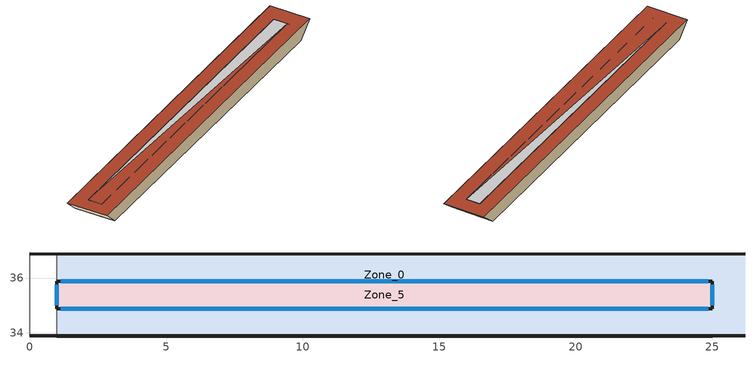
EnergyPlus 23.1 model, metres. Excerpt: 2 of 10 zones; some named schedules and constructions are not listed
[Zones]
Zone_0
 floor to Zone_1 (Interior Partition (Mass)_FLIPPED): 25,33.87,35.54 25,36.88,35.51 26.2,36.89,36.51 26.2,33.88,36.54
 floor to Zone_4 (Interior Partition (Mass)_FLIPPED): 25,34.37,35.54 1,34.37,35.54 1,36.88,35.51 25,36.88,35.51
 floor to Zone_9 (Interior Partition (Mass)_FLIPPED): 25,34.37 25,33.87 1,33.87 1,34.37 z35.54
 wall outside (300mmInsulation 200mmConcrete): 0,33.88,36.54 1,33.87,35.54 25,33.87,35.54 26.2,33.88,36.54; 26.2,36.89,36.51 25,36.88,35.51 1,36.88,35.51 0,36.89,36.51
 wall to Zone_3 (200mmConcrete): 1,36.88,35.51 1,33.87,35.54 0,33.88,36.54 0,36.89,36.51
 ceiling to Zone_5 (Interior Partition (Mass)): 1,34.88,36.53 25,34.88,36.53 25,35.88,36.52 1,35.88,36.52
 roof outside (UVal_0.4_Mass): 0,33.88,36.54 25,33.88,36.54 25,35.88,36.52 1,35.88,36.52 25,34.88,36.53 25,33.88,36.54 26.2,33.88,36.54 26.2,36.89,36.51 0,36.89,36.51
Zone_5
 floor outside (90.1-2019 Nonresidential CZ 0 Exterior Floor (Mass)): 1,34.88,36.03 1,35.88,36.02 25,35.88,36.02 25,34.88,36.03
 wall outside (300mmInsulation 200mmConcrete): 25,35.88 1,35.88 z36.02:36.52; 1,34.88 25,34.88 z36.03:36.53; 1,35.88,36.02 1,34.88,36.03 1,34.88,36.53 1,35.88,36.52; 25,34.88,36.03 25,35.88,36.02 25,35.88,36.52 25,34.88,36.53
 window (90.1-2019 Nonresidential CZ 0 Glazing (Operable)): 24.85,35.88 1.15,35.88 z36.17:36.37; 1.15,34.88 24.85,34.88 z36.18:36.38; 1,35.76,36.14 1,35,36.15 1,35,36.41 1,35.76,36.4; 25,35,36.15 25,35.76,36.14 25,35.76,36.4 25,35,36.41
[Schedule:Week:Daily]
NatVentAvail_Zone_8_22: 236ba8d7-de8c-40f3-9cfe-53890e29b154, 65b96427-71b5-4470-b909-40fb6663c698, d4908e0e-0a3d-4d04-b014-d57e547e5f65, ef295e8f-0a48-4638-b966-d85469d5a540, d6fc555a-c4fa-4cd4-8ebb-da3ea019d749, db6bd144-f0b1-430b-9930-fc90391aa766, 70ec4768-6183-4381-810d-2385883a66fe, 236ba8d7-de8c-40f3-9cfe-53890e29b154, 236ba8d7-de8c-40f3-9cfe-53890e29b154, 236ba8d7-de8c-40f3-9cfe-53890e29b154, 236ba8d7-de8c-40f3-9cfe-53890e29b154, 236ba8d7-de8c-40f3-9cfe-53890e29b154
NatVentAvail_Zone_8_23: d33e08ff-aa1f-4edc-a4c7-90c5ddb49c15, 2d23c839-5cfe-428c-afbf-00a2782196c2, 16b5d06a-e49b-4864-a2d9-bcc930e682f6, 1f343dc4-7e18-4b2e-a862-0c4910e19e49, e0a03fea-e461-49e5-b9f9-7c830c094f9f, 965ba626-711f-4fd6-9934-d0888d8206f5, 1646bbce-4935-45e3-97a1-645b00b23fe8, d33e08ff-aa1f-4edc-a4c7-90c5ddb49c15, d33e08ff-aa1f-4edc-a4c7-90c5ddb49c15, d33e08ff-aa1f-4edc-a4c7-90c5ddb49c15, d33e08ff-aa1f-4edc-a4c7-90c5ddb49c15, d33e08ff-aa1f-4edc-a4c7-90c5ddb49c15
NatVentAvail_Zone_8_24: 08cd4fb5-40fd-490c-ac3a-27ce0a48b764, 497e4a9f-b7ad-4c45-9724-981f8c2e124f, 08ddcf9e-8682-4b48-b516-8486664adb73, 4b4d434c-d6fe-4cec-bf9d-cab0e5bb7e0d, 223c9c8f-a4c3-462e-9066-2d8e822e6f13, 998fbbef-35af-4fce-a20f-b05722acc676, 11892d04-261d-41a0-9942-7f058dc8e292, 08cd4fb5-40fd-490c-ac3a-27ce0a48b764, 08cd4fb5-40fd-490c-ac3a-27ce0a48b764, 08cd4fb5-40fd-490c-ac3a-27ce0a48b764, 08cd4fb5-40fd-490c-ac3a-27ce0a48b764, 08cd4fb5-40fd-490c-ac3a-27ce0a48b764
NatVentAvail_Zone_8_25: 4b1451e1-f1f9-42b3-8332-25fa3c085758, 94f74a37-1635-414a-8cc7-34d3664319b5, 8674fd5b-b801-4faa-bce4-9e0a39de3dc9, 3dbdb979-62a1-4936-a494-1080fecfbe1a, 429eb1ad-ea4b-48d3-a67a-d097b666a783, 31134947-c774-48a7-ab83-307db31bb9ea, 836563a4-fd3a-4797-91e9-57b0903f02dc, 4b1451e1-f1f9-42b3-8332-25fa3c085758, 4b1451e1-f1f9-42b3-8332-25fa3c085758, 4b1451e1-f1f9-42b3-8332-25fa3c085758, 4b1451e1-f1f9-42b3-8332-25fa3c085758, 4b1451e1-f1f9-42b3-8332-25fa3c085758
NatVentAvail_Zone_8_26: 04aca33a-50e9-40af-99a5-af7fee4df482, 81e822aa-692d-4da1-97c5-9421ffcb612b, be6dac24-f613-4947-a7f6-58f768485f45, 98bdceed-f24d-476d-8faa-3c5af8a1aa06, c083b71f-190b-4191-b94b-83c5b7998dee, 8dfff481-e4fe-4f13-aa9a-e19b9c47d7ca, a354b542-23ba-41a6-adfd-8a6e0741167c, 04aca33a-50e9-40af-99a5-af7fee4df482, 04aca33a-50e9-40af-99a5-af7fee4df482, 04aca33a-50e9-40af-99a5-af7fee4df482, 04aca33a-50e9-40af-99a5-af7fee4df482, 04aca33a-50e9-40af-99a5-af7fee4df482
NatVentAvail_Zone_8_27: 348e568d-f89d-4a50-9ef4-e7fd1c1e07c7, d9f0e83d-6f1a-4154-bf99-1785c5c41ebd, bc884f03-ac94-4004-828f-768931c0b38e, 67bc3040-a220-4467-b48c-ce38a30fc592, 69aeb32d-6dc3-4552-8ef8-1b367df2c990, ffa1c935-e428-4c60-b305-7016f351fdd6, 355c5d58-4132-4bff-b110-789c9f62f4c1, 348e568d-f89d-4a50-9ef4-e7fd1c1e07c7, 348e568d-f89d-4a50-9ef4-e7fd1c1e07c7, 348e568d-f89d-4a50-9ef4-e7fd1c1e07c7, 348e568d-f89d-4a50-9ef4-e7fd1c1e07c7, 348e568d-f89d-4a50-9ef4-e7fd1c1e07c7
NatVentAvail_Zone_8_28: a053149a-0eda-46ac-8e21-19f3ff6baddb, 7ef912f0-d4b8-400d-8fa4-2a640f67bd1b, a2e4dd26-3a97-408e-83c1-d8b92be03361, a445b25a-591a-4a69-89ca-862104c49fb5, 93d418ac-32f8-4c35-8a41-1faa0fca12bb, 5cf2cfee-baa5-4c92-9c8b-d9e3fc915ea1, cb779fb3-fa38-479b-8aeb-0406eaaf0801, a053149a-0eda-46ac-8e21-19f3ff6baddb, a053149a-0eda-46ac-8e21-19f3ff6baddb, a053149a-0eda-46ac-8e21-19f3ff6baddb, a053149a-0eda-46ac-8e21-19f3ff6baddb, a053149a-0eda-46ac-8e21-19f3ff6baddb
NatVentAvail_Zone_8_29: 09a9091a-4b41-4361-8eb9-abe3ba1fbfb0, d30b9237-7c06-4321-a7f5-d00fccd4ddc5, db8fdf52-dc29-4593-a1eb-b78a528af44c, 096c2fb7-4830-4b1b-ad6a-9c36d3ece77a, 93d418ac-32f8-4c35-8a41-1faa0fca12bb, 93d418ac-32f8-4c35-8a41-1faa0fca12bb, 9aa200cc-5e9f-4ee7-aeb6-b952bb55b031, 09a9091a-4b41-4361-8eb9-abe3ba1fbfb0, 09a9091a-4b41-4361-8eb9-abe3ba1fbfb0, 09a9091a-4b41-4361-8eb9-abe3ba1fbfb0, 09a9091a-4b41-4361-8eb9-abe3ba1fbfb0, 09a9091a-4b41-4361-8eb9-abe3ba1fbfb0
NatVentAvail_Zone_8_30: de4d822c-5159-41ac-86f8-e9dbf803c092, c8dda009-1788-4b89-97d7-fa8b68037593, 208ce779-6c98-4dd6-ad58-4c577de244dd, efbcfd54-499d-48cf-b45b-81fe4e0485be, f553c341-c415-4a18-b194-4530207f144b, 05105824-3aba-4dba-93a0-67d0f1c70a0b, 0958c616-1a51-44e6-8940-2359ab166673, de4d822c-5159-41ac-86f8-e9dbf803c092, de4d822c-5159-41ac-86f8-e9dbf803c092, de4d822c-5159-41ac-86f8-e9dbf803c092, de4d822c-5159-41ac-86f8-e9dbf803c092, de4d822c-5159-41ac-86f8-e9dbf803c092
NatVentAvail_Zone_8_31: d36ef92c-35d1-4d07-82a9-b2e391d12645, 5dc5adcb-c639-40e6-8c44-3f8e136baac2, db8fdf52-dc29-4593-a1eb-b78a528af44c, a64e2afb-6831-44e5-b150-15cc06bf1e94, 06bcab75-1267-44e2-aea4-e84d71a36cc7, ff73a972-7a24-4b96-afe0-723992147981, b4d9781d-0c02-467b-9ab3-d1845892b413, d36ef92c-35d1-4d07-82a9-b2e391d12645, d36ef92c-35d1-4d07-82a9-b2e391d12645, d36ef92c-35d1-4d07-82a9-b2e391d12645, d36ef92c-35d1-4d07-82a9-b2e391d12645, d36ef92c-35d1-4d07-82a9-b2e391d12645
NatVentAvail_Zone_8_32: 520e6aa1-de90-4a0e-ba19-c8cec05c4b5f, 03a39d45-458f-41be-88bc-abc243907b9c, a27f7a8a-3ec0-4c73-88b0-422670e6943c, 3a7cdaef-7334-4a6b-82d5-8d0ea235042a, ca78921c-7d88-425d-86c7-e95b589a967c, c398fb66-1dac-4776-b7b8-1c77cc024693, 0dbe2f33-18d6-41fb-9616-bb31b6ad66a8, 520e6aa1-de90-4a0e-ba19-c8cec05c4b5f, 520e6aa1-de90-4a0e-ba19-c8cec05c4b5f, 520e6aa1-de90-4a0e-ba19-c8cec05c4b5f, 520e6aa1-de90-4a0e-ba19-c8cec05c4b5f, 520e6aa1-de90-4a0e-ba19-c8cec05c4b5f
NatVentAvail_Zone_8_33: 9680c7b4-b099-4f77-8976-c3e05096c243, ebf10696-203d-4826-8264-d21e764744c1, 9009f40d-fbff-4473-b90c-037654b985d4, 5e52e856-e1d6-4a8d-9d6a-96084019be41, 34df3edd-ec4e-47eb-957d-eaec6580f30d, a7281071-3462-4b80-a4da-28ef404032ab, 0077f85b-dd4e-4e8f-b3d0-e6cb227cfdca, 9680c7b4-b099-4f77-8976-c3e05096c243, 9680c7b4-b099-4f77-8976-c3e05096c243, 9680c7b4-b099-4f77-8976-c3e05096c243, 9680c7b4-b099-4f77-8976-c3e05096c243, 9680c7b4-b099-4f77-8976-c3e05096c243
NatVentAvail_Zone_8_34: 03511076-c12e-42fa-a792-9dc592c596b9, 5fc02f02-7401-4e21-ab77-ef33d2fc69fb, c3a7118f-9858-4c1a-9065-92c86fd2ce47, 6d3d9b81-982d-488b-9577-1873106b10a7, aa0b46d0-f5b0-4362-9848-2b403ad4ab0f, 34490fa6-0847-40eb-917f-e2ce5dd8e1fd, beb47b2f-9234-4c68-accc-4d3deb3eaeb0, 03511076-c12e-42fa-a792-9dc592c596b9, 03511076-c12e-42fa-a792-9dc592c596b9, 03511076-c12e-42fa-a792-9dc592c596b9, 03511076-c12e-42fa-a792-9dc592c596b9, 03511076-c12e-42fa-a792-9dc592c596b9
NatVentAvail_Zone_8_35: b1e2649f-11b0-4226-9e2b-9353f9460363, 0c876ce5-3ba6-4b41-96c0-212369f02e0f, dbf79a22-41ca-4063-934b-f8ad55232a90, 0f7d7792-5dbf-4440-b0c4-c86c3e3a91a6, d384a63b-f277-4404-a292-1c8c3b84700d, c871860d-d1e2-4f5c-aa2e-1fda853ceb50, 260d4eec-af21-46a8-8977-9839812c2767, b1e2649f-11b0-4226-9e2b-9353f9460363, b1e2649f-11b0-4226-9e2b-9353f9460363, b1e2649f-11b0-4226-9e2b-9353f9460363, b1e2649f-11b0-4226-9e2b-9353f9460363, b1e2649f-11b0-4226-9e2b-9353f9460363
NatVentAvail_Zone_8_36: 814d01ac-80a4-47e5-9e49-6c2618914882, 02eadaab-1886-4928-a897-e1323ec586e5, edb9619c-cb12-453c-8b10-5830a83fd7b0, 18b3beb7-30a2-45eb-b7e6-440982c414ae, 86689468-101b-490a-8c40-72bbf9218bbe, dc491fa8-9a01-42a6-a841-6a37e24dd75a, 8674fd5b-b801-4faa-bce4-9e0a39de3dc9, 814d01ac-80a4-47e5-9e49-6c2618914882, 814d01ac-80a4-47e5-9e49-6c2618914882, 814d01ac-80a4-47e5-9e49-6c2618914882, 814d01ac-80a4-47e5-9e49-6c2618914882, 814d01ac-80a4-47e5-9e49-6c2618914882
NatVentAvail_Zone_8_37: 93d418ac-32f8-4c35-8a41-1faa0fca12bb, 6da6e700-d38f-4252-8a7f-9c058de16dcc, 5b6ba2b1-1bd0-4d2a-9394-9718bdf5ed71, c3c58521-17ce-4eff-aa4e-5034bbc8b291, dcedc2ef-52ac-4dbd-936e-efd7d6218522, 39a486e9-0c1e-4f8e-a508-147ffbd8c527, 58867866-5afb-4052-8ae3-b1f5d42c4f96, 93d418ac-32f8-4c35-8a41-1faa0fca12bb, 93d418ac-32f8-4c35-8a41-1faa0fca12bb, 93d418ac-32f8-4c35-8a41-1faa0fca12bb, 93d418ac-32f8-4c35-8a41-1faa0fca12bb, 93d418ac-32f8-4c35-8a41-1faa0fca12bb
NatVentAvail_Zone_8_38: 93f22379-29cb-444b-b100-23ee17131020, 74df0df5-bd9c-40cc-9b12-8f1a1aa79e49, 814d01ac-80a4-47e5-9e49-6c2618914882, 469dc9c1-186e-40b9-80c5-7d74481cde3b, 884de416-428a-4106-bf75-b43f829d4859, 76454650-72ab-467f-9668-226c8ca3e2ce, 8d7f8f3a-6d76-48e2-9a12-f78d1c828c49, 93f22379-29cb-444b-b100-23ee17131020, 93f22379-29cb-444b-b100-23ee17131020, 93f22379-29cb-444b-b100-23ee17131020, 93f22379-29cb-444b-b100-23ee17131020, 93f22379-29cb-444b-b100-23ee17131020
NatVentAvail_Zone_8_39: d2f73c59-439e-4358-b1a9-26716f77748e, 7a47a01c-53f2-4d9c-8e33-ee5be3fbc280, 8e94868c-4f56-40d2-a692-1d1b60a335cd, 18f927a8-f57a-48e1-9bab-14b91b4d09bd, dd77b5a3-f259-42dd-a9c8-47d8f5f76801, 80d73caa-4431-405f-9b08-398e05b079e3, 93d418ac-32f8-4c35-8a41-1faa0fca12bb, d2f73c59-439e-4358-b1a9-26716f77748e, d2f73c59-439e-4358-b1a9-26716f77748e, d2f73c59-439e-4358-b1a9-26716f77748e, d2f73c59-439e-4358-b1a9-26716f77748e, d2f73c59-439e-4358-b1a9-26716f77748e
NatVentAvail_Zone_8_40: 096c2fb7-4830-4b1b-ad6a-9c36d3ece77a, e0e3008d-8df5-407e-920e-c96906a8ad10, 9aac7223-6f20-467c-b4c0-b2737b0b6323, 991935f7-8a91-42af-b36a-b7d2041c7ee5, 745c0fb3-f0bd-4dfc-be8b-721d88dd9f80, 26255348-308e-41f4-a10e-040e6d33ec95, 075561a2-3e0e-47a1-bbd7-483a6c622ee8, 096c2fb7-4830-4b1b-ad6a-9c36d3ece77a, 096c2fb7-4830-4b1b-ad6a-9c36d3ece77a, 096c2fb7-4830-4b1b-ad6a-9c36d3ece77a, 096c2fb7-4830-4b1b-ad6a-9c36d3ece77a, 096c2fb7-4830-4b1b-ad6a-9c36d3ece77a
NatVentAvail_Zone_8_41: e150ee42-232f-46f3-b56e-90eed7ff0f68, 0487a91a-7450-4700-9cac-ba2fb3cab3a0, fc3200ea-b8ca-4966-a8e6-8b379f795120, 213d435a-9ac9-4b11-afd2-79d4c8bc7ca6, e73dffd8-1cff-4ca2-82c5-853d62e5aa21, fa753f0f-5e1a-4e89-b486-b302c0eaae94, 634117bb-e12c-4f05-aceb-a9bf2cf5da8d, e150ee42-232f-46f3-b56e-90eed7ff0f68, e150ee42-232f-46f3-b56e-90eed7ff0f68, e150ee42-232f-46f3-b56e-90eed7ff0f68, e150ee42-232f-46f3-b56e-90eed7ff0f68, e150ee42-232f-46f3-b56e-90eed7ff0f68
NatVentAvail_Zone_8_42: 0fdaa5f2-84f7-4418-9742-9d7625b9f4e8, a535c592-0649-40ae-bbf1-e9593900f3ce, 9e956afd-b4a0-44cb-b3bb-c2d5fd5bbcd3, 7d7e7d09-5465-4d82-a398-e036d32bdc90, 9e5bb720-4e74-424a-9305-fc3ee61ca99f, 99c2e8b9-043e-406a-80b0-1d765f4bbf8a, da63d4e9-c167-4a02-b674-55652dc8b2d1, 0fdaa5f2-84f7-4418-9742-9d7625b9f4e8, 0fdaa5f2-84f7-4418-9742-9d7625b9f4e8, 0fdaa5f2-84f7-4418-9742-9d7625b9f4e8, 0fdaa5f2-84f7-4418-9742-9d7625b9f4e8, 0fdaa5f2-84f7-4418-9742-9d7625b9f4e8
NatVentAvail_Zone_8_43: 21eb81c8-3e28-4074-87d1-92b432c97935, faae22dc-67ed-4471-ac36-4d8f21a8b9d4, 89b1c0a9-5ce3-4d5c-b59b-d3691a316295, c550ef33-6ff5-4087-8b39-1fd91eda8926, 566b3be2-7f15-48cd-ba9f-e7b1823b972e, e3e6e66a-b9a9-4202-ae26-5a23af9ed022, ebe9c620-b4ee-460f-9891-0359523f03bf, 21eb81c8-3e28-4074-87d1-92b432c97935, 21eb81c8-3e28-4074-87d1-92b432c97935, 21eb81c8-3e28-4074-87d1-92b432c97935, 21eb81c8-3e28-4074-87d1-92b432c97935, 21eb81c8-3e28-4074-87d1-92b432c97935
NatVentAvail_Zone_8_44: 81a19ae4-acea-4476-babf-4a37714f0775, e50631d5-3ed5-4f97-8641-9f221eb8b400, 8f957d09-9acc-46b1-9b99-e5da7a7f592b, 0ec85b35-8649-4a03-8dd3-14d74c0f2501, 40e2676f-4eaf-4aa6-acb0-750207f9f182, 1e51d385-f141-43df-b130-1285ac9cc7f1, 4edd780c-6f99-43e0-8eb7-aa75f130ffd7, 81a19ae4-acea-4476-babf-4a37714f0775, 81a19ae4-acea-4476-babf-4a37714f0775, 81a19ae4-acea-4476-babf-4a37714f0775, 81a19ae4-acea-4476-babf-4a37714f0775, 81a19ae4-acea-4476-babf-4a37714f0775
NatVentAvail_Zone_8_45: 2e91a4a2-59e1-4e80-ba93-5ac0191b8a99, c8dda009-1788-4b89-97d7-fa8b68037593, 4df8709f-ac90-4ef2-b4e2-19fdbb329303, dc2681d5-5028-4152-9708-e8297f6ca76b, 8e94868c-4f56-40d2-a692-1d1b60a335cd, d53f72aa-f8bf-4737-9341-c09aaef1b1f7, 2e91a4a2-59e1-4e80-ba93-5ac0191b8a99, 2e91a4a2-59e1-4e80-ba93-5ac0191b8a99, 2e91a4a2-59e1-4e80-ba93-5ac0191b8a99, 2e91a4a2-59e1-4e80-ba93-5ac0191b8a99, 2e91a4a2-59e1-4e80-ba93-5ac0191b8a99, 2e91a4a2-59e1-4e80-ba93-5ac0191b8a99
NatVentAvail_Zone_8_46: ebacf99d-e8da-48b9-b5ad-0108547cc8ae, a535c592-0649-40ae-bbf1-e9593900f3ce, 2dc06c29-24eb-48c1-869e-e6d863c0a28a, f42d8b0e-e951-409d-b9b0-892726b4e38e, 570886b1-58c4-457d-ac38-5adb74ed5e92, d2c2ba9a-a319-4670-9015-153a930bdca1, 9adbd049-f390-444f-b23b-46f7e44c8593, ebacf99d-e8da-48b9-b5ad-0108547cc8ae, ebacf99d-e8da-48b9-b5ad-0108547cc8ae, ebacf99d-e8da-48b9-b5ad-0108547cc8ae, ebacf99d-e8da-48b9-b5ad-0108547cc8ae, ebacf99d-e8da-48b9-b5ad-0108547cc8ae
NatVentAvail_Zone_8_47: cdae2161-5b4e-435d-9610-0bc3f5283f17, b5363719-6f6d-48d7-b573-11ac736d6d42, 78d901e0-85a8-4f4d-a10a-11555c8e2766, 22a743c4-0e41-4774-a5e7-ac3906755d13, e11a5201-5b1f-4b64-8400-45c0e2722b9a, b9fbeb72-4d8b-4a4b-9eb4-8460913e4708, 07539348-85d7-4f5b-9817-4b7059e7d8cc, cdae2161-5b4e-435d-9610-0bc3f5283f17, cdae2161-5b4e-435d-9610-0bc3f5283f17, cdae2161-5b4e-435d-9610-0bc3f5283f17, cdae2161-5b4e-435d-9610-0bc3f5283f17, cdae2161-5b4e-435d-9610-0bc3f5283f17
NatVentAvail_Zone_8_48: 60df5da1-c5a2-43c5-8324-24a209af819c, ef9c79cd-7710-41d4-8350-520493ae7949, 131dfe5c-8535-4a85-a371-06a3ccb5b7eb, 820c2cad-eaac-44f9-88bf-f72a1cba31ab, f69c3603-4abe-41ed-96c3-c3acd8c20174, 5351d4fc-88f2-41df-a316-a8b8a771de5f, 0112e025-e1ea-4d5d-adce-7a0a5ec210be, 60df5da1-c5a2-43c5-8324-24a209af819c, 60df5da1-c5a2-43c5-8324-24a209af819c, 60df5da1-c5a2-43c5-8324-24a209af819c, 60df5da1-c5a2-43c5-8324-24a209af819c, 60df5da1-c5a2-43c5-8324-24a209af819c
NatVentAvail_Zone_8_49: f2902ccb-928e-494b-87d4-42d975955a7b, 3fb2a2fd-0715-44ae-be5a-d72073308f60, 73650b47-b38c-4add-a545-4afb7920d4af, 3546d243-a068-4620-83cb-d3eb399b6ef2, 5438b060-fefb-4299-bd0a-d3a273e5a11f, e6e8a28b-f594-448d-967b-df88e5e68926, 135b8951-e444-4fb4-8a8a-e2273c55da1c, f2902ccb-928e-494b-87d4-42d975955a7b, f2902ccb-928e-494b-87d4-42d975955a7b, f2902ccb-928e-494b-87d4-42d975955a7b, f2902ccb-928e-494b-87d4-42d975955a7b, f2902ccb-928e-494b-87d4-42d975955a7b
NatVentAvail_Zone_8_50: 20c67ee8-a8f1-40c0-9e96-b754dae7efd4, 9aac7223-6f20-467c-b4c0-b2737b0b6323, bf61dd20-51ba-4e41-94da-0c9cba887544, bbe27da8-3e4e-48e9-a710-94d491814ce5, 8a6db6ef-82bd-4ffb-877e-10a51d9471ff, 9115f11b-9853-4038-90e6-b388561abed3, 2745753d-0713-4cf0-b3d0-f2ec7d40f549, 20c67ee8-a8f1-40c0-9e96-b754dae7efd4, 20c67ee8-a8f1-40c0-9e96-b754dae7efd4, 20c67ee8-a8f1-40c0-9e96-b754dae7efd4, 20c67ee8-a8f1-40c0-9e96-b754dae7efd4, 20c67ee8-a8f1-40c0-9e96-b754dae7efd4
NatVentAvail_Zone_8_51: 31a2f1fb-8e14-430f-9999-7686a3f7d033, 57af1384-9269-41f5-94d3-07f1b3a4d557, 1c529a8f-6d1a-4e5e-84c1-a2f29a55c5f0, 02dfba52-80e2-4029-9984-ab33e2454446, 662935f5-d3d2-4d0e-8c3b-0efdc8088ad1, da343bcd-aa65-4509-a258-3d7a75ecec30, ff73a972-7a24-4b96-afe0-723992147981, 31a2f1fb-8e14-430f-9999-7686a3f7d033, 31a2f1fb-8e14-430f-9999-7686a3f7d033, 31a2f1fb-8e14-430f-9999-7686a3f7d033, 31a2f1fb-8e14-430f-9999-7686a3f7d033, 31a2f1fb-8e14-430f-9999-7686a3f7d033
NatVentAvail_Zone_8_52: dc9e3de7-c4db-4239-a17a-aa293731998b, dc9e3de7-c4db-4239-a17a-aa293731998b, dc9e3de7-c4db-4239-a17a-aa293731998b, dc9e3de7-c4db-4239-a17a-aa293731998b, dc9e3de7-c4db-4239-a17a-aa293731998b, dc9e3de7-c4db-4239-a17a-aa293731998b, dc9e3de7-c4db-4239-a17a-aa293731998b, dc9e3de7-c4db-4239-a17a-aa293731998b, dc9e3de7-c4db-4239-a17a-aa293731998b, dc9e3de7-c4db-4239-a17a-aa293731998b, dc9e3de7-c4db-4239-a17a-aa293731998b, dc9e3de7-c4db-4239-a17a-aa293731998b
CoolAvail_Zone_9_0: 26128329-a49c-462a-9c65-336d64e03bce, ffc6a95d-d4a1-47bb-b88f-23d788c2bf29, 7ec457ae-2b84-446e-ac73-69dfd6062cb9, 346ea321-adf6-498f-ac46-00ea87e15e3c, 68d4db8a-cd9e-4515-a9a3-8d937d685b81, 6c2d310b-273f-410a-89f7-1805d80d1e96, 18a13f5e-4ed7-482c-b7a1-724b896db6e4, 26128329-a49c-462a-9c65-336d64e03bce, 26128329-a49c-462a-9c65-336d64e03bce, 26128329-a49c-462a-9c65-336d64e03bce, 26128329-a49c-462a-9c65-336d64e03bce, 26128329-a49c-462a-9c65-336d64e03bce
CoolAvail_Zone_9_1: 7164f43f-7629-494b-9241-abfe7005886f, eea84938-3f2c-4198-8930-aa0f154303ca, 1f8974ce-10b4-41a2-9884-31a29a277223, b95b9b22-7183-480b-83c9-f689512fde90, 7a8470b1-fba1-4a9f-a13f-e9dc9952319e, 0cd271bc-c703-4da0-8d19-fef8b674692d, 62c26efe-f6cd-477e-9e4c-5e679ff38d5d, 7164f43f-7629-494b-9241-abfe7005886f, 7164f43f-7629-494b-9241-abfe7005886f, 7164f43f-7629-494b-9241-abfe7005886f, 7164f43f-7629-494b-9241-abfe7005886f, 7164f43f-7629-494b-9241-abfe7005886f
CoolAvail_Zone_9_2: 6023a845-a1c0-4990-ad85-f4ca74dafc78, 67fc87cf-ce2b-41cc-9440-1e0e2276db63, 7a8470b1-fba1-4a9f-a13f-e9dc9952319e, de9248ce-a475-488b-b092-ba2fc47f884d, ffc6a95d-d4a1-47bb-b88f-23d788c2bf29, a6578f83-0fec-4798-92dd-29eae890b0c9, 4199064a-1529-4171-aca4-b9dd580a48a0, 6023a845-a1c0-4990-ad85-f4ca74dafc78, 6023a845-a1c0-4990-ad85-f4ca74dafc78, 6023a845-a1c0-4990-ad85-f4ca74dafc78, 6023a845-a1c0-4990-ad85-f4ca74dafc78, 6023a845-a1c0-4990-ad85-f4ca74dafc78
CoolAvail_Zone_9_3: 4fba21c8-22b2-41a6-a59f-d5a67b32b3be, 70ec4768-6183-4381-810d-2385883a66fe, 743a8416-6892-4693-8cab-3386d2d731b2, cc1bc7ec-186a-4053-9078-072b368fb057, 1eac853b-f9b5-4378-aa0f-5e0ead8969a1, 26128329-a49c-462a-9c65-336d64e03bce, b9559528-1d66-4457-ad8d-24ba14e98f91, 4fba21c8-22b2-41a6-a59f-d5a67b32b3be, 4fba21c8-22b2-41a6-a59f-d5a67b32b3be, 4fba21c8-22b2-41a6-a59f-d5a67b32b3be, 4fba21c8-22b2-41a6-a59f-d5a67b32b3be, 4fba21c8-22b2-41a6-a59f-d5a67b32b3be
CoolAvail_Zone_9_4: 69cf3f64-1790-47ce-9ffe-870b6eae9fa3, a2606a62-1cc4-4a4d-9957-ee04bef5b3a4, 17075a1b-6599-46ea-9f5a-90b479617e5c, ae8ab2fa-f8e5-4340-9721-e04c586f310a, b12baa50-9ce2-465b-8923-5503bc9c8547, 90c5aa04-2100-42e2-bce3-04d9d9818eda, a2606a62-1cc4-4a4d-9957-ee04bef5b3a4, 69cf3f64-1790-47ce-9ffe-870b6eae9fa3, 69cf3f64-1790-47ce-9ffe-870b6eae9fa3, 69cf3f64-1790-47ce-9ffe-870b6eae9fa3, 69cf3f64-1790-47ce-9ffe-870b6eae9fa3, 69cf3f64-1790-47ce-9ffe-870b6eae9fa3
CoolAvail_Zone_9_5: b9676c6e-9c11-4298-9a78-c99a300fc6af, a47f9877-64a6-4272-b029-2d400106ce92, f3131cd5-39ca-4246-a29d-ecc3657f6b71, 604f2ce9-409e-408d-bb1a-d8c02a4a93ba, b1de7d1b-d140-4419-81a4-46bcb6597c08, c05c8beb-8b61-4d35-8522-e71affdac5f8, 9460b2d5-9b17-4edd-84e5-bb32d14f65f1, b9676c6e-9c11-4298-9a78-c99a300fc6af, b9676c6e-9c11-4298-9a78-c99a300fc6af, b9676c6e-9c11-4298-9a78-c99a300fc6af, b9676c6e-9c11-4298-9a78-c99a300fc6af, b9676c6e-9c11-4298-9a78-c99a300fc6af
CoolAvail_Zone_9_6: 4825c346-50d4-4f60-ac18-61646baccc39, c3a7118f-9858-4c1a-9065-92c86fd2ce47, cc65cf8b-ad84-46d3-841b-9f3fed0eaa0c, 865d1c69-0b9e-4efa-9cd9-44acacb2e463, 6787fef0-3d34-4ff5-af86-dab837380132, 7c6381cc-5b55-49da-8322-ec5a5ece2b28, 1f42ac5f-69d3-40f8-b05b-59f70a2297f2, 4825c346-50d4-4f60-ac18-61646baccc39, 4825c346-50d4-4f60-ac18-61646baccc39, 4825c346-50d4-4f60-ac18-61646baccc39, 4825c346-50d4-4f60-ac18-61646baccc39, 4825c346-50d4-4f60-ac18-61646baccc39
CoolAvail_Zone_9_7: ed8f30d5-4e58-4bd8-be9f-2f7e72377be0, cda3fa70-d411-4153-910d-d1ea203522ce, d0da784f-1475-43dc-8f9b-f9596f81764a, 5a9cd386-6dde-4e57-98bc-6c021d4b4641, d45ff4bc-0f80-46f5-8910-e49af15cc98d, ff4ec9a2-cc1f-48b8-8e96-368cc7353a53, d29247bc-790b-4132-ba5a-d047e7aefb11, ed8f30d5-4e58-4bd8-be9f-2f7e72377be0, ed8f30d5-4e58-4bd8-be9f-2f7e72377be0, ed8f30d5-4e58-4bd8-be9f-2f7e72377be0, ed8f30d5-4e58-4bd8-be9f-2f7e72377be0, ed8f30d5-4e58-4bd8-be9f-2f7e72377be0
CoolAvail_Zone_9_8: f3175d0e-35d9-4439-b0aa-6b1563fa926c, aabe9b6c-e614-4a09-a937-79109e35ecdb, 89886e4c-dae1-4523-96eb-67b856de2bfb, aab2ec88-fad6-44b6-b865-30069ee1f08c, c7789eea-a7a2-4639-a7f6-11bfa0d1b582, 84d716f2-fcba-4c29-9d14-1c0ac03fc866, 0a143e83-cd71-4f17-9422-728ab1938fa5, f3175d0e-35d9-4439-b0aa-6b1563fa926c, f3175d0e-35d9-4439-b0aa-6b1563fa926c, f3175d0e-35d9-4439-b0aa-6b1563fa926c, f3175d0e-35d9-4439-b0aa-6b1563fa926c, f3175d0e-35d9-4439-b0aa-6b1563fa926c
CoolAvail_Zone_9_9: 7a0da003-bc82-4f23-ab69-61e5f7eedec5, 560757e2-053c-4463-a1ce-e2d631b9b847, 0a143e83-cd71-4f17-9422-728ab1938fa5, 4d4032d5-8fce-4c25-b939-b4acca6882aa, 5a9531e6-8b83-44fe-8bb2-b31c1ab7d0f4, 2a7afb4d-5dc2-4b14-a3b2-085157eb2d87, bd08f717-5fdb-4f75-ae98-62cf7cc61b90, 7a0da003-bc82-4f23-ab69-61e5f7eedec5, 7a0da003-bc82-4f23-ab69-61e5f7eedec5, 7a0da003-bc82-4f23-ab69-61e5f7eedec5, 7a0da003-bc82-4f23-ab69-61e5f7eedec5, 7a0da003-bc82-4f23-ab69-61e5f7eedec5
CoolAvail_Zone_9_10: 17d694e7-a3c3-418d-9186-ff37bdbbb1d7, 0a143e83-cd71-4f17-9422-728ab1938fa5, 9fda8791-29e9-49cc-9025-0fc42e0ce243, 23db5ed2-c412-4876-b25f-0793a50ab920, fc9819a5-a7a8-470e-ab99-db347ae4e144, 761dc9e9-92e1-4a90-93cf-91c7b3f81479, 96a6c59c-fbd3-4824-80f8-1d3866c75101, 17d694e7-a3c3-418d-9186-ff37bdbbb1d7, 17d694e7-a3c3-418d-9186-ff37bdbbb1d7, 17d694e7-a3c3-418d-9186-ff37bdbbb1d7, 17d694e7-a3c3-418d-9186-ff37bdbbb1d7, 17d694e7-a3c3-418d-9186-ff37bdbbb1d7
CoolAvail_Zone_9_11: 0a143e83-cd71-4f17-9422-728ab1938fa5, 4a87fd1e-b5fe-4231-a6b1-4b67dd32aa59, d7f0d4f1-ab2f-42f6-8717-3ce23bde9407, b5c54b92-bcc4-473c-bcf1-133da9fe95cc, a9b29cc3-23d7-49fb-8f39-3d85835c3b23, d0b564ea-e383-47b1-be1e-dc4d810b31cd, bb115e9a-4528-47b1-8fc0-19a819fb9404, 0a143e83-cd71-4f17-9422-728ab1938fa5, 0a143e83-cd71-4f17-9422-728ab1938fa5, 0a143e83-cd71-4f17-9422-728ab1938fa5, 0a143e83-cd71-4f17-9422-728ab1938fa5, 0a143e83-cd71-4f17-9422-728ab1938fa5
CoolAvail_Zone_9_12: b6b0ad12-b3c1-481c-b9f1-5acc0e674619, 1739440a-2f14-4577-94f2-53e56cbe0b48, 24fb377b-7fca-4feb-954a-66d58489e97a, fd0e931d-f427-422f-b769-3dc5b1793982, f9c79e93-5e8b-42da-88a0-5c8fa0b4c526, d02671bd-c2a3-4776-a2b3-cd4210fb431e, 712e4034-84fe-481c-9840-f755857050d9, b6b0ad12-b3c1-481c-b9f1-5acc0e674619, b6b0ad12-b3c1-481c-b9f1-5acc0e674619, b6b0ad12-b3c1-481c-b9f1-5acc0e674619, b6b0ad12-b3c1-481c-b9f1-5acc0e674619, b6b0ad12-b3c1-481c-b9f1-5acc0e674619
CoolAvail_Zone_9_13: 28efdf05-0f4b-451e-8c23-20d551e88e14, 27b80191-4557-4104-8bb1-e63b0cb6580a, ce56b4e4-d86d-4331-9bb7-390510d35bc2, e4e2a8df-a270-449e-bc5b-4324a7a5022c, 8bb8680e-d5c2-40b5-b05e-99c5a2425baf, f530f5bc-f477-4397-a6c6-14ceea88d037, 8e7e5144-0e29-4ea1-8231-a33c3fc82d74, 28efdf05-0f4b-451e-8c23-20d551e88e14, 28efdf05-0f4b-451e-8c23-20d551e88e14, 28efdf05-0f4b-451e-8c23-20d551e88e14, 28efdf05-0f4b-451e-8c23-20d551e88e14, 28efdf05-0f4b-451e-8c23-20d551e88e14
CoolAvail_Zone_9_14: 3d33a212-503c-40d0-9ed0-24d3134ffe09, 70460fb7-dcc5-4d58-814f-1b1e46aead27, 5e2a3386-f270-4096-9afb-6b8a723f140a, 69fe6724-1ccc-4d02-a542-3811eccb1b57, 7ff846aa-aef5-42cb-881b-a60a1771d837, 446bb8a1-ab85-4d4a-a89b-364b6581748b, 036445e2-b225-4bc6-8bca-024f287c0ea6, 3d33a212-503c-40d0-9ed0-24d3134ffe09, 3d33a212-503c-40d0-9ed0-24d3134ffe09, 3d33a212-503c-40d0-9ed0-24d3134ffe09, 3d33a212-503c-40d0-9ed0-24d3134ffe09, 3d33a212-503c-40d0-9ed0-24d3134ffe09
CoolAvail_Zone_9_15: 26d83129-131d-4a7d-8ac0-b1060d132821, 0e35c78a-022f-40a5-8027-6e208e5ad6e3, da46bbde-d27d-4db4-b081-f6c76ac3d6ae, bf61dd20-51ba-4e41-94da-0c9cba887544, 3f2b6444-cd72-44bc-aec0-1e53521e674d, b4baf8b9-d35b-4d8c-ad21-b320ef6debc3, 6626ade1-789e-4a35-851e-c1756bb77c67, 26d83129-131d-4a7d-8ac0-b1060d132821, 26d83129-131d-4a7d-8ac0-b1060d132821, 26d83129-131d-4a7d-8ac0-b1060d132821, 26d83129-131d-4a7d-8ac0-b1060d132821, 26d83129-131d-4a7d-8ac0-b1060d132821
CoolAvail_Zone_9_16: 0955a33e-2b42-4e37-8f6e-7579b4034070, b01a01a1-7a07-42fc-a84d-51f25bf08ee4, 1762e173-b534-45a6-b960-29bbe44aace2, 65baea4b-485f-4b36-bbd7-9b80a3d2e53b, ba5c4833-961b-4877-84fa-b8c2ab6ea4b1, d209889c-2d33-4c58-a33f-b89cbf890c4d, 6f706008-9f60-4919-b369-57b30f34258f, 0955a33e-2b42-4e37-8f6e-7579b4034070, 0955a33e-2b42-4e37-8f6e-7579b4034070, 0955a33e-2b42-4e37-8f6e-7579b4034070, 0955a33e-2b42-4e37-8f6e-7579b4034070, 0955a33e-2b42-4e37-8f6e-7579b4034070
CoolAvail_Zone_9_17: 31deaa9e-b116-4580-8a71-811229ae0aaa, abfe7c1c-b156-4108-a5ee-e9c6d44be93c, 01758040-7c91-4301-9df9-204fde4e73fb, 59f00bd5-7e8f-453e-98e2-b669a7e37de7, 15202f56-a887-42bf-9e9f-5be8b6005a0d, 81a05240-546d-4c94-8ed6-bb396fd965ed, b35077cb-8a57-4378-b1ca-af1ceea6528f, 31deaa9e-b116-4580-8a71-811229ae0aaa, 31deaa9e-b116-4580-8a71-811229ae0aaa, 31deaa9e-b116-4580-8a71-811229ae0aaa, 31deaa9e-b116-4580-8a71-811229ae0aaa, 31deaa9e-b116-4580-8a71-811229ae0aaa
CoolAvail_Zone_9_18: 5c5a4e26-71e4-42e3-8a73-b0b0c5056f89, 0151d82a-0480-40df-81c4-e70aaeed28f2, 5cf7e0b3-6d71-4a3a-90c1-46dae67eac35, 5c5a4e26-71e4-42e3-8a73-b0b0c5056f89, e1e0a4a8-b3b8-4ce8-b014-475056c52d8b, 867dd1cd-1711-4138-8bf3-20f96c500f98, df172223-f764-49c2-9171-b10852bc4956, 5c5a4e26-71e4-42e3-8a73-b0b0c5056f89, 5c5a4e26-71e4-42e3-8a73-b0b0c5056f89, 5c5a4e26-71e4-42e3-8a73-b0b0c5056f89, 5c5a4e26-71e4-42e3-8a73-b0b0c5056f89, 5c5a4e26-71e4-42e3-8a73-b0b0c5056f89
CoolAvail_Zone_9_19: 37ef8897-8bc5-408e-b2b4-b8d7d30b22dc, 866ff3b9-be31-4651-8289-1c5911b79d86, ee189984-607a-4dd1-ae73-8fcb10790cc0, 34d8368c-40ba-4988-b3fc-4b490afa0ebe, a6d3308d-77ee-458e-9821-a5734c643cbb, a626b689-1697-4f16-a2e5-8d6255b86500, 2eb27994-ff50-4560-928d-655cb1ceed32, 37ef8897-8bc5-408e-b2b4-b8d7d30b22dc, 37ef8897-8bc5-408e-b2b4-b8d7d30b22dc, 37ef8897-8bc5-408e-b2b4-b8d7d30b22dc, 37ef8897-8bc5-408e-b2b4-b8d7d30b22dc, 37ef8897-8bc5-408e-b2b4-b8d7d30b22dc
CoolAvail_Zone_9_20: 80368e80-d8cc-4b57-a2c1-f7b5cdc30fcd, 9e4573f8-e1a7-4b68-90b6-66205e68623d, 37ef8897-8bc5-408e-b2b4-b8d7d30b22dc, 39ed11b3-ef2d-44c3-9c2a-c586066af89d, 150b0c3b-f5e9-4222-be3d-d8cc0feeb11e, 0f07a0f2-23d3-4edc-8d40-3618e3be2d40, a629ef8c-2b37-435e-94ac-01df1ea7d2eb, 80368e80-d8cc-4b57-a2c1-f7b5cdc30fcd, 80368e80-d8cc-4b57-a2c1-f7b5cdc30fcd, 80368e80-d8cc-4b57-a2c1-f7b5cdc30fcd, 80368e80-d8cc-4b57-a2c1-f7b5cdc30fcd, 80368e80-d8cc-4b57-a2c1-f7b5cdc30fcd
CoolAvail_Zone_9_21: 45ab39a9-4205-4296-844c-e2cf7418a2d5, a47f9877-64a6-4272-b029-2d400106ce92, 57772238-412a-466c-9758-968421dfcb29, faae22dc-67ed-4471-ac36-4d8f21a8b9d4, 42ed1921-6056-48dc-86a2-962c248314d9, 0198b9c3-e725-4b88-a6d2-d6b10227dd52, a4c6dd20-9bc0-49d4-87b0-635ae5130ca8, 45ab39a9-4205-4296-844c-e2cf7418a2d5, 45ab39a9-4205-4296-844c-e2cf7418a2d5, 45ab39a9-4205-4296-844c-e2cf7418a2d5, 45ab39a9-4205-4296-844c-e2cf7418a2d5, 45ab39a9-4205-4296-844c-e2cf7418a2d5
CoolAvail_Zone_9_22: 570886b1-58c4-457d-ac38-5adb74ed5e92, 0c5fc461-35c2-4594-bf42-7ee29993cee0, 3381a151-3611-4f8a-ad7f-3ff51188158a, e182efa2-cca1-4f84-8820-ac13e0f118db, 5509c26c-c147-432c-a522-aa0e6fa0e644, ebacf99d-e8da-48b9-b5ad-0108547cc8ae, e23992b2-e676-4aaf-a538-d0a8f41620c4, 570886b1-58c4-457d-ac38-5adb74ed5e92, 570886b1-58c4-457d-ac38-5adb74ed5e92, 570886b1-58c4-457d-ac38-5adb74ed5e92, 570886b1-58c4-457d-ac38-5adb74ed5e92, 570886b1-58c4-457d-ac38-5adb74ed5e92
CoolAvail_Zone_9_23: 6c6c912e-38e2-490f-b220-cfdcfb22ad86, 82cdd992-5932-44f5-af20-b511eab67c35, 417d993f-43d2-4ff8-975c-b358da88f9bb, 5feb200d-eaa1-4e77-9e4f-a0e77642597a, dcc79149-b959-47e7-8848-493a315d61d0, 945fc0f3-484d-4b2b-a273-856191adf391, 05f2b50d-8e04-4550-9c13-db7624886ff0, 6c6c912e-38e2-490f-b220-cfdcfb22ad86, 6c6c912e-38e2-490f-b220-cfdcfb22ad86, 6c6c912e-38e2-490f-b220-cfdcfb22ad86, 6c6c912e-38e2-490f-b220-cfdcfb22ad86, 6c6c912e-38e2-490f-b220-cfdcfb22ad86
CoolAvail_Zone_9_24: be5c8f49-d87e-4c16-be82-4cc61e9b0dd0, 41220c13-cb08-450f-beee-d2d892435e77, 38490062-87ed-46bb-8adf-f158cdf2b034, 0cdfbd29-5919-428a-a7b5-4e2293dcdb32, 3aba190e-3d90-4987-9308-a3fcb793d781, e089dff4-6ebe-4b6a-a2f4-a18efa07b05e, 45864a94-f36e-45b5-84df-de7966b719d4, be5c8f49-d87e-4c16-be82-4cc61e9b0dd0, be5c8f49-d87e-4c16-be82-4cc61e9b0dd0, be5c8f49-d87e-4c16-be82-4cc61e9b0dd0, be5c8f49-d87e-4c16-be82-4cc61e9b0dd0, be5c8f49-d87e-4c16-be82-4cc61e9b0dd0
CoolAvail_Zone_9_25: f651d182-9ffa-448d-b3bb-1db3778a2b42, 159349e4-3b38-41f5-a5dd-d0505b8291f4, 2e91a4a2-59e1-4e80-ba93-5ac0191b8a99, 6f42a927-a76e-4a30-a991-11c41d5897f9, 0c86296e-feb0-4f37-a20a-831bbe904953, c76b5d6c-9250-4d2d-9df6-f6734dff384b, 9afddc16-a976-42a1-aec2-a38cabd5b7ab, f651d182-9ffa-448d-b3bb-1db3778a2b42, f651d182-9ffa-448d-b3bb-1db3778a2b42, f651d182-9ffa-448d-b3bb-1db3778a2b42, f651d182-9ffa-448d-b3bb-1db3778a2b42, f651d182-9ffa-448d-b3bb-1db3778a2b42
CoolAvail_Zone_9_26: 2d30eaa6-4708-41b4-9740-215df8f72218, 24c93f5d-cb47-4e21-aff8-68fd0f53a1ed, 68ba062c-caf0-48ae-a78a-ed71de20fc23, a3cdf32c-6085-4ead-a52c-e1562a15795d, f4e45d8a-f0a0-478f-a15f-18b249b74cc3, 9d953807-ff80-4617-85d4-abe27fac3636, 5e2a5ff9-d44a-4a84-b6fc-ec108ddc0fb9, 2d30eaa6-4708-41b4-9740-215df8f72218, 2d30eaa6-4708-41b4-9740-215df8f72218, 2d30eaa6-4708-41b4-9740-215df8f72218, 2d30eaa6-4708-41b4-9740-215df8f72218, 2d30eaa6-4708-41b4-9740-215df8f72218
CoolAvail_Zone_9_27: 5703f235-9901-4922-8e4b-a7fe87b1f65f, c94d1906-7a26-47d8-8a4b-06f594db9e9e, 7ff905aa-2ef4-4019-95e1-18739e4b7b9e, 33deab64-5739-4c8a-86c3-f2ffcf0da82b, 665f259e-6582-49ec-8a11-d1022598e93c, 6e5f01bd-541c-4f25-b722-4cb4b9198d04, 45ac16c2-9cdf-497c-acaa-cd679a3027f6, 5703f235-9901-4922-8e4b-a7fe87b1f65f, 5703f235-9901-4922-8e4b-a7fe87b1f65f, 5703f235-9901-4922-8e4b-a7fe87b1f65f, 5703f235-9901-4922-8e4b-a7fe87b1f65f, 5703f235-9901-4922-8e4b-a7fe87b1f65f
CoolAvail_Zone_9_28: c12e9dc4-7288-44a9-b1f1-93628059383e, 860b97a4-cdef-4a85-acf1-803019d13dfd, b348c4ee-ae31-477c-a956-b14a1f04bed9, 499b130d-fa05-43d8-a81d-46032889cd28, 59f00bd5-7e8f-453e-98e2-b669a7e37de7, 773f7ea3-f884-41e6-bf00-bde8b1b626e3, 45ab39a9-4205-4296-844c-e2cf7418a2d5, c12e9dc4-7288-44a9-b1f1-93628059383e, c12e9dc4-7288-44a9-b1f1-93628059383e, c12e9dc4-7288-44a9-b1f1-93628059383e, c12e9dc4-7288-44a9-b1f1-93628059383e, c12e9dc4-7288-44a9-b1f1-93628059383e
CoolAvail_Zone_9_29: e582b90c-61b2-4792-898c-f19ce0b16e24, 3c9da072-29d0-4cb3-8dc0-e2f7d1e52aaa, da9a5cf6-e4f2-40b3-87de-b9e13efcead6, 1e99276b-8cb3-4f1c-97ee-e30ab6db488b, 59f00bd5-7e8f-453e-98e2-b669a7e37de7, 59f00bd5-7e8f-453e-98e2-b669a7e37de7, fe98ff80-d361-4b1b-98d9-c6d53ee18ae0, e582b90c-61b2-4792-898c-f19ce0b16e24, e582b90c-61b2-4792-898c-f19ce0b16e24, e582b90c-61b2-4792-898c-f19ce0b16e24, e582b90c-61b2-4792-898c-f19ce0b16e24, e582b90c-61b2-4792-898c-f19ce0b16e24
CoolAvail_Zone_9_30: 00bc2c82-d2ff-4e62-b0d2-cc27d643ad25, 0a143e83-cd71-4f17-9422-728ab1938fa5, dd50eee9-18e4-48ff-ae56-5a46db353e6b, 67154714-7420-482a-a29d-0c08389380bb, 0a656ffe-e1a8-4ce0-9e92-7c112564d05c, 712cadd7-5f65-4fb7-85ef-8a23cbf408e0, 3fc4708c-a9da-40d0-a68e-07e41d117dd7, 00bc2c82-d2ff-4e62-b0d2-cc27d643ad25, 00bc2c82-d2ff-4e62-b0d2-cc27d643ad25, 00bc2c82-d2ff-4e62-b0d2-cc27d643ad25, 00bc2c82-d2ff-4e62-b0d2-cc27d643ad25, 00bc2c82-d2ff-4e62-b0d2-cc27d643ad25
CoolAvail_Zone_9_31: 093122db-5e39-49b3-9628-7bf1e0a3514e, 39ed11b3-ef2d-44c3-9c2a-c586066af89d, da9a5cf6-e4f2-40b3-87de-b9e13efcead6, eb521d3e-370a-4b88-aca1-a2b4d3be689b, 9098a60b-5a31-4c15-b901-7811c973d18a, c210aa6e-699b-4c48-83bb-516c4d74cfd0, e50e31d9-e36e-4bf8-864a-08c5ccfa71f4, 093122db-5e39-49b3-9628-7bf1e0a3514e, 093122db-5e39-49b3-9628-7bf1e0a3514e, 093122db-5e39-49b3-9628-7bf1e0a3514e, 093122db-5e39-49b3-9628-7bf1e0a3514e, 093122db-5e39-49b3-9628-7bf1e0a3514e
CoolAvail_Zone_9_32: 4564370a-dbd3-46a3-8e62-7064a130af1d, 93ce8923-62a6-4984-b602-1d9d3585ee49, ea020e99-a00e-4d51-9761-ef8fea73946e, dc07d6b5-028a-446e-8467-8792d517eb59, aec8033a-3bd2-43ea-a500-471275ac03ca, 2ff1cd9e-d6e8-4299-a105-eccd13676156, 15ec5878-5701-4388-8271-d5ec87122adb, 4564370a-dbd3-46a3-8e62-7064a130af1d, 4564370a-dbd3-46a3-8e62-7064a130af1d, 4564370a-dbd3-46a3-8e62-7064a130af1d, 4564370a-dbd3-46a3-8e62-7064a130af1d, 4564370a-dbd3-46a3-8e62-7064a130af1d
CoolAvail_Zone_9_33: 438c41fb-884a-4d2d-b386-e0d43cf8b118, 3d455c41-90bc-4eda-b170-a67018ace141, b617a6ff-44d1-4cb1-b5cb-7e4028cafc5b, 2d55e87e-183f-42d8-9019-c8f176ab5d6e, fb3308b8-f4a8-40cf-a46d-bdd55a44b55e, 57772238-412a-466c-9758-968421dfcb29, 36f0db73-9b9e-42ba-a108-4fac0f940515, 438c41fb-884a-4d2d-b386-e0d43cf8b118, 438c41fb-884a-4d2d-b386-e0d43cf8b118, 438c41fb-884a-4d2d-b386-e0d43cf8b118, 438c41fb-884a-4d2d-b386-e0d43cf8b118, 438c41fb-884a-4d2d-b386-e0d43cf8b118
CoolAvail_Zone_9_34: 90060234-5f94-4b87-be29-15c22bd769d7, f9483efa-1f2d-4ba2-b8ba-4dbab37ddaed, 8d0dfef7-77fd-49d6-acb2-1a78adbb30af, 46b273b4-8a6f-4d61-905e-c87f2529c56e, b6528512-a8a0-40de-8129-de250475351d, 657df98d-f030-4795-a477-9a217d6aa4a2, ad7f5a86-d635-428e-bfc6-43c6ff573741, 90060234-5f94-4b87-be29-15c22bd769d7, 90060234-5f94-4b87-be29-15c22bd769d7, 90060234-5f94-4b87-be29-15c22bd769d7, 90060234-5f94-4b87-be29-15c22bd769d7, 90060234-5f94-4b87-be29-15c22bd769d7
CoolAvail_Zone_9_35: 92b75db2-31e3-45e7-9891-1816bd363715, 8c5c5b66-26af-418b-b91a-eba47e52775b, 7164f43f-7629-494b-9241-abfe7005886f, 0e5333f0-019a-4edf-8ca8-c79b0964491c, 1f42ac5f-69d3-40f8-b05b-59f70a2297f2, 4b2d13ea-38b5-4fab-bd76-575c0a701601, 2f2038f8-2270-4123-8adc-dff92dd51a13, 92b75db2-31e3-45e7-9891-1816bd363715, 92b75db2-31e3-45e7-9891-1816bd363715, 92b75db2-31e3-45e7-9891-1816bd363715, 92b75db2-31e3-45e7-9891-1816bd363715, 92b75db2-31e3-45e7-9891-1816bd363715
CoolAvail_Zone_9_36: 62613e06-7fe2-4e41-9490-2135ba22acad, 80368e80-d8cc-4b57-a2c1-f7b5cdc30fcd, 3d242d3c-9cea-4e75-bb7f-28b514843b21, e146253e-c8a6-44ff-8675-b873f7ab3a50, 1bd8e3f6-59e0-47b0-956f-9dbbd9a3f172, 84331349-f290-4d4d-a5fe-e3a395351e9b, 2e91a4a2-59e1-4e80-ba93-5ac0191b8a99, 62613e06-7fe2-4e41-9490-2135ba22acad, 62613e06-7fe2-4e41-9490-2135ba22acad, 62613e06-7fe2-4e41-9490-2135ba22acad, 62613e06-7fe2-4e41-9490-2135ba22acad, 62613e06-7fe2-4e41-9490-2135ba22acad
CoolAvail_Zone_9_37: 59f00bd5-7e8f-453e-98e2-b669a7e37de7, 931aacb3-1808-4146-93d8-c5fecb0daabb, 46692c49-4983-4dd3-b2a6-fa730bc424ae, 649e3296-2dea-46d0-ac3e-9285ac439358, 3af12364-546c-4e81-ab39-609f7319e6de, ffc6a95d-d4a1-47bb-b88f-23d788c2bf29, 97de9650-e2e1-41b0-9536-cc1cdcb3d5d2, 59f00bd5-7e8f-453e-98e2-b669a7e37de7, 59f00bd5-7e8f-453e-98e2-b669a7e37de7, 59f00bd5-7e8f-453e-98e2-b669a7e37de7, 59f00bd5-7e8f-453e-98e2-b669a7e37de7, 59f00bd5-7e8f-453e-98e2-b669a7e37de7
CoolAvail_Zone_9_38: 0cb7eb11-5e27-4862-9ba3-1d6e83f6131e, 512a8f43-c2a4-487f-b980-f5a74aac3b32, 62613e06-7fe2-4e41-9490-2135ba22acad, 99707e31-4efb-47d7-9320-8738bafceed9, 60cee5f4-c7c5-4341-970b-32d45cb63c5f, edac0416-412e-4028-b1d1-2e510f7cd78f, 1709176a-076b-4ef5-bc2b-851c84961e0b, 0cb7eb11-5e27-4862-9ba3-1d6e83f6131e, 0cb7eb11-5e27-4862-9ba3-1d6e83f6131e, 0cb7eb11-5e27-4862-9ba3-1d6e83f6131e, 0cb7eb11-5e27-4862-9ba3-1d6e83f6131e, 0cb7eb11-5e27-4862-9ba3-1d6e83f6131e
CoolAvail_Zone_9_39: 8e94868c-4f56-40d2-a692-1d1b60a335cd, bc0d29e8-b628-4191-9eb0-0cb0f750ff52, d2f73c59-439e-4358-b1a9-26716f77748e, 4b31d0ab-ac0d-4619-8f61-2362a34123c5, bf403148-fdc6-45c5-ac86-e729d768f2f0, d276082c-2c32-4194-9758-468526d296c9, 59f00bd5-7e8f-453e-98e2-b669a7e37de7, 8e94868c-4f56-40d2-a692-1d1b60a335cd, 8e94868c-4f56-40d2-a692-1d1b60a335cd, 8e94868c-4f56-40d2-a692-1d1b60a335cd, 8e94868c-4f56-40d2-a692-1d1b60a335cd, 8e94868c-4f56-40d2-a692-1d1b60a335cd
CoolAvail_Zone_9_40: 1e99276b-8cb3-4f1c-97ee-e30ab6db488b, 4acb0bf4-e6bb-44fb-b469-e29bd8a83e52, fab28e9f-757b-4809-9e0e-c09ee3751ff2, ea66fdeb-83ac-4cea-8fc1-b620c88014dc, d2cd5251-0ca3-4923-bcb4-71735fd80231, c7a5acd5-bf36-4c7c-be18-3652b036eb2d, c3595a0a-1bbc-4852-88dd-3d55711474b0, 1e99276b-8cb3-4f1c-97ee-e30ab6db488b, 1e99276b-8cb3-4f1c-97ee-e30ab6db488b, 1e99276b-8cb3-4f1c-97ee-e30ab6db488b, 1e99276b-8cb3-4f1c-97ee-e30ab6db488b, 1e99276b-8cb3-4f1c-97ee-e30ab6db488b
CoolAvail_Zone_9_41: 994ce0d3-76d9-46ee-8325-653784225838, c0e77bc0-ff4c-433c-b267-336d45be135f, c5c645d6-70cd-40cb-a6be-b673910c0199, d160adac-9dd2-4604-8a4a-ea36ae09de9b, 2811e444-cf31-47c5-8b85-779d134a5e3e, f4c28bad-185d-4f45-a07d-921c20d0e36c, a187f5c8-30b2-492a-85aa-dd6bafa6d9a2, 994ce0d3-76d9-46ee-8325-653784225838, 994ce0d3-76d9-46ee-8325-653784225838, 994ce0d3-76d9-46ee-8325-653784225838, 994ce0d3-76d9-46ee-8325-653784225838, 994ce0d3-76d9-46ee-8325-653784225838
CoolAvail_Zone_9_42: 360025cf-e979-4362-a346-216d0e922eba, af44f18e-cf0e-4473-852e-339f186b0a9b, a2d2e7a9-e22c-42ea-987f-26ffb7d0371d, c9306668-9fa1-4203-9f70-f80067907f7e, 3306241b-21b2-40c4-9032-f3fb265fd96f, 92cebd57-110e-4113-bf1b-beb293cd5554, a39ad580-bb69-4203-8e67-c5d8f464f9df, 360025cf-e979-4362-a346-216d0e922eba, 360025cf-e979-4362-a346-216d0e922eba, 360025cf-e979-4362-a346-216d0e922eba, 360025cf-e979-4362-a346-216d0e922eba, 360025cf-e979-4362-a346-216d0e922eba
CoolAvail_Zone_9_43: c0bb4ecc-14a4-4934-a966-8dd211944cd4, 15db0f41-fee6-4d52-96c1-3027262786e3, 76b3ad3a-deb9-4b67-855e-49d969314ef9, c3dca554-999f-4d17-b02d-ff6a1019b71b, 528457e7-9ead-4220-a167-a377704969ec, bc9a2be9-dd06-4bf5-8b1b-8057907982b0, bc064a7d-65fe-42f6-bc43-b59f8bdead5b, c0bb4ecc-14a4-4934-a966-8dd211944cd4, c0bb4ecc-14a4-4934-a966-8dd211944cd4, c0bb4ecc-14a4-4934-a966-8dd211944cd4, c0bb4ecc-14a4-4934-a966-8dd211944cd4, c0bb4ecc-14a4-4934-a966-8dd211944cd4
CoolAvail_Zone_9_44: 897f33f9-900e-4ed1-a854-7f0bee4c056a, cce2893e-56e9-4171-82fe-0ac7a434a1a4, b83eae35-e8e5-4e6a-967b-256ca19203ad, 3c330148-bf00-4656-a9fb-1b584fb3e688, 39187672-03f1-4900-9a67-cb244cdaf7ce, 8d3c0250-4ede-460f-9922-d72961bbfba5, e49922c3-2832-4554-8817-18f3a18fe63b, 897f33f9-900e-4ed1-a854-7f0bee4c056a, 897f33f9-900e-4ed1-a854-7f0bee4c056a, 897f33f9-900e-4ed1-a854-7f0bee4c056a, 897f33f9-900e-4ed1-a854-7f0bee4c056a, 897f33f9-900e-4ed1-a854-7f0bee4c056a
